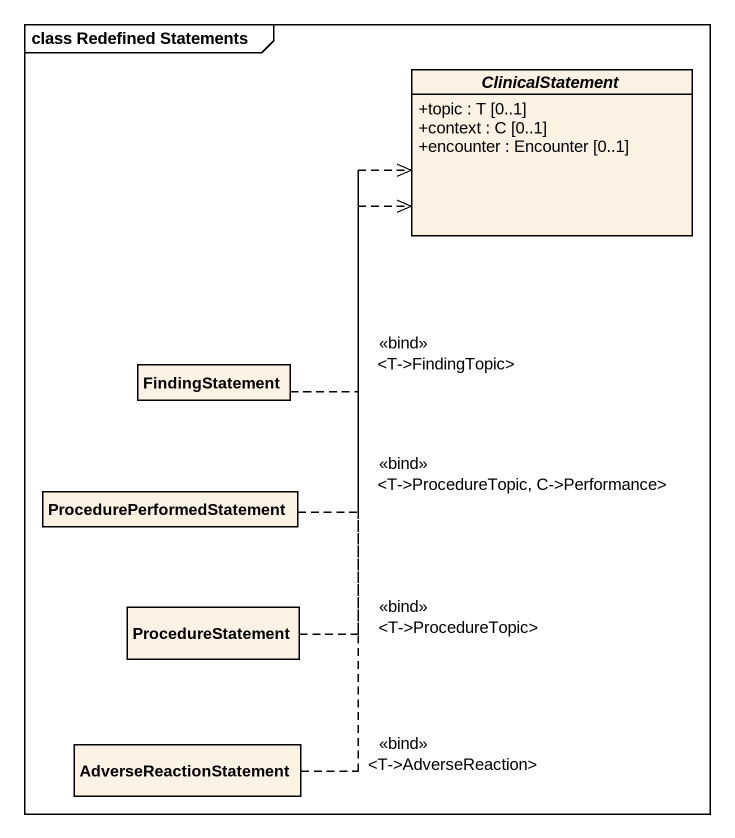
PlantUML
@startuml
mainframe class Redefined Statements
hide circle
hide empty members
skinparam classAttributeIconSize 0
abstract class ClinicalStatement {
  +topic : T [0..1]
  +context : C [0..1]
  +encounter : Encounter [0..1]
}
class FindingStatement
class ProcedurePerformedStatement
class ProcedureStatement
class AdverseReactionStatement
FindingStatement .up.> ClinicalStatement : <<bind>>\n<T->FindingTopic>
ProcedurePerformedStatement .up.> ClinicalStatement : <<bind>>\n<T->ProcedureTopic, C->Performance>
ProcedureStatement .up.> ClinicalStatement : <<bind>>\n<T->ProcedureTopic>
AdverseReactionStatement .up.> ClinicalStatement : <<bind>>\n<T->AdverseReaction>
@enduml
